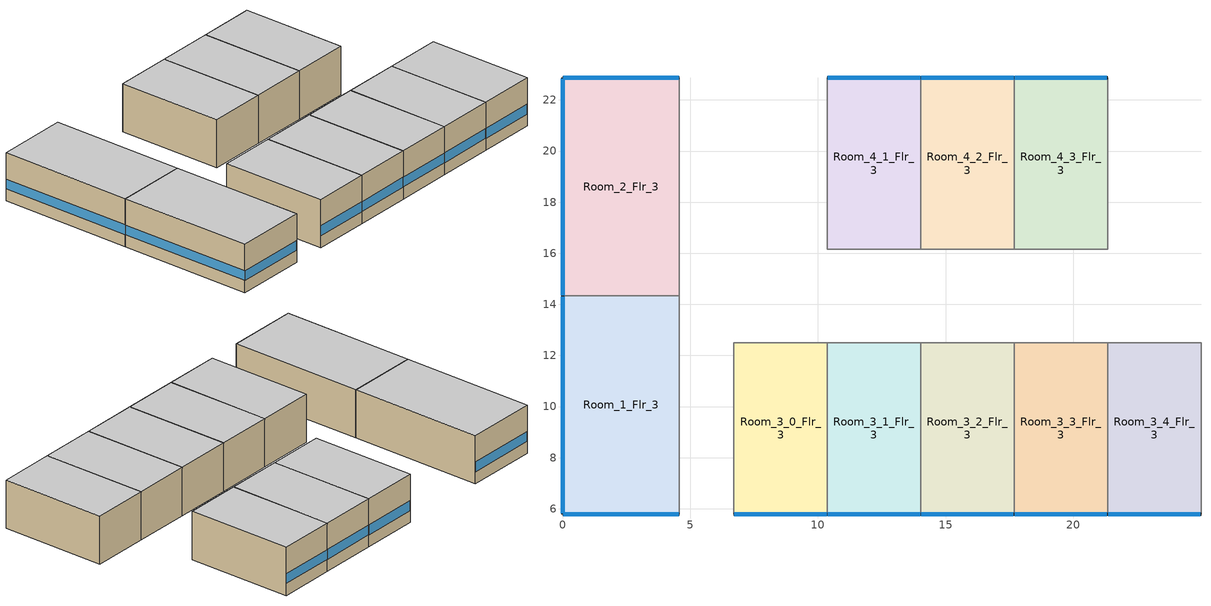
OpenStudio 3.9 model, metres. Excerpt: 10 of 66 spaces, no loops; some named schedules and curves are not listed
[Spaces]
Room_1_Flr_3
 floor adiabatic (BTAP-Int-Wall): 4.57,14.33 4.57,5.79 0,5.79 0,14.33 z7.01
 wall outside: 0,14.33 0,5.79 4.57,5.79 z7.01:10.06
 wall to Corridor_Flr_3: 4.57,5.79 4.57,14.33 z7.01:10.06
 wall to Room_2_Flr_3: 4.57,14.33 0,14.33 z7.01:10.06
 window (BTAP-Ext-FixedWindow:U=0.144 SHGC=0.600): 0.03,5.79 4.55,5.79 z7.77:8.39; 0,14.3 0,5.82 z7.77:8.38
 ceiling adiabatic (BTAP-Int-Wall): 4.57,5.79 4.57,14.33 0,14.33 0,5.79 z10.06
Room_2_Flr_3
 floor adiabatic (BTAP-Int-Wall): 4.57,22.86 4.57,14.33 0,14.33 0,22.86 z7.01
 wall outside: 4.57,22.86 0,22.86 0,14.33 z7.01:10.06
 wall to Corridor_Flr_3: 4.57,14.33 4.57,22.86 z7.01:10.06
 window (BTAP-Ext-FixedWindow:U=0.144 SHGC=0.600): 4.55,22.86 0.03,22.86 z7.77:8.39; 0,22.83 0,14.35 z7.77:8.38
 ceiling adiabatic (BTAP-Int-Wall): 4.57,14.33 4.57,22.86 0,22.86 0,14.33 z10.06
Room_4_1_Flr_3
 floor adiabatic (BTAP-Int-Wall): 14.02,22.86 14.02,16.15 10.36,16.15 10.36,22.86 z7.01
 wall outside: 14.02,22.86 10.36,22.86 z7.01:10.06
 wall to Corridor_Flr_3: 10.36,22.86 10.36,16.15 14.02,16.15 z7.01:10.06
 wall to Room_4_2_Flr_3: 14.02,16.15 14.02,22.86 z7.01:10.06
 window (BTAP-Ext-FixedWindow:U=0.144 SHGC=0.600): 14,22.86 10.39,22.86 z7.77:8.39
 ceiling adiabatic (BTAP-Int-Wall): 14.02,16.15 14.02,22.86 10.36,22.86 10.36,16.15 z10.06
Room_3_0_Flr_3
 floor adiabatic (BTAP-Int-Wall): 10.36,12.5 10.36,5.79 6.71,5.79 6.71,12.5 z7.01
 wall outside: 6.71,5.79 10.36,5.79 z7.01:10.06
 wall to Corridor_Flr_3: 10.36,12.5 6.71,12.5 6.71,5.79 z7.01:10.06
 wall to Room_3_1_Flr_3: 10.36,5.79 10.36,12.5 z7.01:10.06
 window (BTAP-Ext-FixedWindow:U=0.144 SHGC=0.600): 6.73,5.79 10.34,5.79 z7.77:8.39
 ceiling adiabatic (BTAP-Int-Wall): 10.36,5.79 10.36,12.5 6.71,12.5 6.71,5.79 z10.06
Room_3_1_Flr_3
 floor adiabatic (BTAP-Int-Wall): 14.02,12.5 14.02,5.79 10.36,5.79 10.36,12.5 z7.01
 wall outside: 10.36,5.79 14.02,5.79 z7.01:10.06
 wall to Room_3_2_Flr_3: 14.02,5.79 14.02,12.5 z7.01:10.06
 wall to Corridor_Flr_3: 14.02,12.5 10.36,12.5 z7.01:10.06
 window (BTAP-Ext-FixedWindow:U=0.144 SHGC=0.600): 10.39,5.79 13.99,5.79 z7.77:8.39
 ceiling adiabatic (BTAP-Int-Wall): 14.02,5.79 14.02,12.5 10.36,12.5 10.36,5.79 z10.06
Room_3_2_Flr_3
 floor adiabatic (BTAP-Int-Wall): 17.68,12.5 17.68,5.79 14.02,5.79 14.02,12.5 z7.01
 wall outside: 14.02,5.79 17.68,5.79 z7.01:10.06
 wall to Corridor_Flr_3: 17.68,12.5 14.02,12.5 z7.01:10.06
 wall to Room_3_3_Flr_3: 17.68,5.79 17.68,12.5 z7.01:10.06
 window (BTAP-Ext-FixedWindow:U=0.144 SHGC=0.600): 14.05,5.79 17.65,5.79 z7.77:8.39
 ceiling adiabatic (BTAP-Int-Wall): 17.68,5.79 17.68,12.5 14.02,12.5 14.02,5.79 z10.06
Room_3_3_Flr_3
 floor adiabatic (BTAP-Int-Wall): 21.33,12.5 21.33,5.79 17.68,5.79 17.68,12.5 z7.01
 wall outside: 17.68,5.79 21.33,5.79 z7.01:10.06
 wall to Corridor_Flr_3: 21.33,12.5 17.68,12.5 z7.01:10.06
 wall to Room_3_4_Flr_3: 21.33,5.79 21.33,12.5 z7.01:10.06
 window (BTAP-Ext-FixedWindow:U=0.144 SHGC=0.600): 17.7,5.79 21.31,5.79 z7.77:8.39
 ceiling adiabatic (BTAP-Int-Wall): 21.33,5.79 21.33,12.5 17.68,12.5 17.68,5.79 z10.06
Room_3_4_Flr_3
 floor adiabatic (BTAP-Int-Wall): 24.99,12.5 24.99,5.79 21.33,5.79 21.33,12.5 z7.01
 wall outside: 21.33,5.79 24.99,5.79 z7.01:10.06
 wall to Room_3_5_Flr_3: 24.99,5.79 24.99,12.5 z7.01:10.06
 wall to Corridor_Flr_3: 24.99,12.5 21.33,12.5 z7.01:10.06
 window (BTAP-Ext-FixedWindow:U=0.144 SHGC=0.600): 21.36,5.79 24.97,5.79 z7.77:8.39
 ceiling adiabatic (BTAP-Int-Wall): 24.99,5.79 24.99,12.5 21.33,12.5 21.33,5.79 z10.06
Room_4_2_Flr_3
 floor adiabatic (BTAP-Int-Wall): 17.68,22.86 17.68,16.15 14.02,16.15 14.02,22.86 z7.01
 wall outside: 17.68,22.86 14.02,22.86 z7.01:10.06
 wall to Corridor_Flr_3: 14.02,16.15 17.68,16.15 z7.01:10.06
 wall to Room_4_3_Flr_3: 17.68,16.15 17.68,22.86 z7.01:10.06
 window (BTAP-Ext-FixedWindow:U=0.144 SHGC=0.600): 17.65,22.86 14.05,22.86 z7.77:8.39
 ceiling adiabatic (BTAP-Int-Wall): 17.68,16.15 17.68,22.86 14.02,22.86 14.02,16.15 z10.06
Room_4_3_Flr_3
 floor adiabatic (BTAP-Int-Wall): 21.34,22.86 21.34,16.15 17.68,16.15 17.68,22.86 z7.01
 wall outside: 21.34,22.86 17.68,22.86 z7.01:10.06
 wall to Corridor_Flr_3: 17.68,16.15 21.34,16.15 z7.01:10.06
 wall to Room_4_4_Flr_3: 21.34,16.15 21.34,22.86 z7.01:10.06
 window (BTAP-Ext-FixedWindow:U=0.144 SHGC=0.600): 21.31,22.86 17.7,22.86 z7.77:8.39
 ceiling adiabatic (BTAP-Int-Wall): 21.34,16.15 21.34,22.86 17.68,22.86 17.68,16.15 z10.06
[Site]
Yellowknife AP_NT_CAN: Latitude {deg}=62.46; Longitude {deg}=-114.44; Time Zone {hr}=-7; Elevation {m}=205.7; Terrain=City
[Building]
LargeHotel: North Axis {deg}=0; Default Construction Set=BTAP-Mass at hdd = 8170.0; Standards Number of Stories=7; Standards Number of Above Ground Stories=6; Standards Template=NECB2020; Standards Building Type=LargeHotel
[Site:WaterMainsTemperature]
Calculation Method=Correlation; Annual Average Outdoor Air Temperature {C}=-3.65833; Maximum Difference In Monthly Average Outdoor Air Temperatures {deltaC}=41.5
[Site:GroundTemperature:BuildingSurface]
19.527, 19.502, 19.536, 19.598, 20.002, 21.64, 22.225, 22.375, 21.449, 20.121, 19.802, 19.633
[SizingPeriod:DesignDay] Barometric Pressure {Pa}=98878; Rain Indicator=No; Snow Indicator=No; Day of Month=21; Daylight Saving Time Indicator=No; Humidity Condition Type=Wetbulb; Dry-Bulb Temperature Range Modifier Type=DefaultMultipliers
Name | Maximum Dry-Bulb Temperature {C} | Daily Dry-Bulb Temperature Range {deltaC} | Wind Speed {m/s} | Wind Direction {deg} | Month | Day Type | Wetbulb or DewPoint at Maximum Dry-Bulb {C} | Solar Model Indicator | ASHRAE Clear Sky Optical Depth for Beam Irradiance | ASHRAE Clear Sky Optical Depth for Diffuse Irradiance | Sky Clearness
Yellowknife AP Ann Clg .4% Condns DB=>MWB | 25.6 | 8 | 4.1 | 160 | 7 | SummerDesignDay | 16.1 | ASHRAETau | 0.369 | 2.418
Yellowknife AP Ann Clg .4% Condns WB=>MDB | 22.9 | 8 | 4.1 | 160 | 7 | SummerDesignDay | 17.2 | ASHRAETau | 0.369 | 2.418
Yellowknife AP Ann Htg 99.6% Condns DB | -40 | 0 | 1.8 | 310 | 1 | WinterDesignDay | -40 | ASHRAEClearSky |  |  | 0
[ClimateZones]
Climate Zone Institution Name 1=ASHRAE; Climate Zone Document Name 1=ANSI/ASHRAE Standard 169; Climate Zone Document Year 1=2006; Climate Zone Value 1=8
[Site:GroundTemperature:Shallow]
-14.3, -20.7, -22.4, -20.9, -12.3, -2.6, 6.6, 13.2, 15.1, 12, 4.5, -4.9
[Site:GroundTemperature:Deep]
-4.7, -9.4, -12.3, -13.2, -11.5, -7.6, -2.8, 1.9, 5.1, 5.8, 4, 0.2
[Site:GroundTemperature:FCfactorMethod]
January Ground Temperature {C}=0.1; February Ground Temperature {C}=-14.7; March Ground Temperature {C}=-20.9; April Ground Temperature {C}=-23.8; May Ground Temperature {C}=-22.4; June Ground Temperature {C}=-18.3; July Ground Temperature {C}=-6.9; August Ground Temperature {C}=7.1; September Ground Temperature {C}=14.9; October Ground Temperature {C}=17.7; November Ground Temperature {C}=15.3; December Ground Temperature {C}=8
[Material:NoMass] Roughness=Smooth; Thermal Absorptance=0.9; Solar Absorptance=0.7
Name | Thermal Resistance {m2-K/W} | Visible Absorptance
Typical Carpet Pad; Typical Carpet Pad 1 | 0.21648 | 0.8
Typical Insulation 1 | 8.28655 | 0.7
Typical Insulation 2 | 5.78966 | 0.7
Typical Insulation 3 | 9.09089 | 0.7
Typical Carpet Pad 2 | 2.57255 | 0.8
Typical Carpet Pad 3; Typical Carpet Pad 4 | 4.69593 | 0.8
Typical Insulation 4 | 0.694427 | 0.7
Typical Insulation 5 | 0.694444 | 0.7
[Material]
Name | Roughness | Thickness {m} | Conductivity {W/m-K} | Density {kg/m3} | Specific Heat {J/kg-K} | Thermal Absorptance | Solar Absorptance | Visible Absorptance
G05 25mm wood | MediumSmooth | 0.0254 | 0.15 | 608 | 1630 | 0.9 | 0.5 | 0.5
100mm Normalweight concrete floor 1 | MediumSmooth | 0.1016 | 2.31 | 2322 | 832
G01 13mm gypsum board 1 | Smooth | 0.0127 | 0.16 | 800 | 1090 | 0.9 | 0.7 | 0.5
4 in. Normalweight Concrete Floor 1 | MediumRough | 0.1016 | 2.31 | 2322 | 832 | 0.9 | 0.7 | 0.7
1IN Stucco 1 | Smooth | 0.0253 | 0.6918 | 1858 | 837 | 0.9 | 0.7 | 0.92
8IN CONCRETE HW RefBldg 1 | Rough | 0.2032 | 1.311 | 2240 | 836.8 | 0.9 | 0.7 | 0.7
1/2IN Gypsum 1 | Smooth | 0.0127 | 0.16 | 784.9 | 830 | 0.9 | 0.4 | 0.4
Metal Roof Surface 1; F08 Metal surface 1 | Smooth | 0.0008 | 45.28 | 7824 | 500 | 0.9 | 0.7 | 0.7
6 in. Normalweight Concrete Floor 1; 6 in. Normalweight Concrete Floor 2; 6 in. Normalweight Concrete Floor 3 | MediumRough | 0.1524 | 2.31 | 2322 | 832 | 0.9 | 0.7 | 0.7
[Construction]
BTAP-Int-Partition; BTAP-Int-Door: G05 25mm wood
BTAP-Int-Floor: 100mm Normalweight concrete floor 1, Typical Carpet Pad
BTAP-Int-Wall: G01 13mm gypsum board 1, G01 13mm gypsum board 1
BTAP-Int-Ceiling: Typical Carpet Pad, 100mm Normalweight concrete floor 1
BTAP-Int-Window: SimpleGlazing
BTAP-Ext-Floor-Mass:U-0.117: Typical Insulation 1, 4 in. Normalweight Concrete Floor 1, Typical Carpet Pad 1
BTAP-Ext-Wall-Mass:U-0.165: 1IN Stucco 1, 8IN CONCRETE HW RefBldg 1, Typical Insulation 2, 1/2IN Gypsum 1
BTAP-Ext-Roof-Metal:U-0.11: Metal Roof Surface 1, Typical Insulation 3
BTAP-Grnd-Floor-Mass:U-0.379: 6 in. Normalweight Concrete Floor 1, Typical Carpet Pad 2
BTAP-Grnd-Wall-Mass:U-0.21: 6 in. Normalweight Concrete Floor 2, Typical Carpet Pad 3
BTAP-Grnd-Roof-Mass:U-0.21: 6 in. Normalweight Concrete Floor 3, Typical Carpet Pad 4
BTAP-Ext-FixedWindow:U=0.144 SHGC=0.600; BTAP-Ext-GlassDoors:U=0.144 SHGC=0.600: SimpleGlazing:U=0.144 SHGC=0.600
BTAP-Ext-Door:U-1.44: F08 Metal surface 1, Typical Insulation 4
BTAP-Ext-OverHeadDoor:U-1.44: Typical Insulation 5
BTAP-Ext-Skylights:U=0.201 SHGC=0.600; BTAP-Ext-DaylightDomes:U=0.201 SHGC=0.600; BTAP-Ext-DaylightDiffuser:U=0.201 SHGC=0.600: SimpleGlazing:U=0.201 SHGC=0.600
[DefaultConstructionSet]
BTAP-Mass at hdd = 8170.0: Default Exterior Surface Constructions=BTAP-Mass at hdd = 8170.0; Default Interior Surface Constructions=Default Surface Constructions 2; Default Ground Contact Surface Constructions=BTAP-Mass at hdd = 8170.0 1; Default Exterior SubSurface Constructions=BTAP-Mass at hdd = 8170.0; Default Interior SubSurface Constructions=Default Sub Surface Constructions 2; Interior Partition Construction=BTAP-Int-Partition
[DefaultSurfaceConstructions]
Name | Floor Construction | Wall Construction | Roof Ceiling Construction
Default Surface Constructions 2 | BTAP-Int-Floor | BTAP-Int-Wall | BTAP-Int-Ceiling
BTAP-Mass at hdd = 8170.0 | BTAP-Ext-Floor-Mass:U-0.117 | BTAP-Ext-Wall-Mass:U-0.165 | BTAP-Ext-Roof-Metal:U-0.11
BTAP-Mass at hdd = 8170.0 1 | BTAP-Grnd-Floor-Mass:U-0.379 | BTAP-Grnd-Wall-Mass:U-0.21 | BTAP-Grnd-Roof-Mass:U-0.21
[DefaultSubSurfaceConstructions]
Name | Fixed Window Construction | Operable Window Construction | Door Construction | Glass Door Construction | Overhead Door Construction | Skylight Construction | Tubular Daylight Dome Construction | Tubular Daylight Diffuser Construction
Default Sub Surface Constructions 2 | BTAP-Int-Window | BTAP-Int-Window | BTAP-Int-Door
BTAP-Mass at hdd = 8170.0 | BTAP-Ext-FixedWindow:U=0.144 SHGC=0.600 | BTAP-Ext-FixedWindow:U=0.144 SHGC=0.600 | BTAP-Ext-Door:U-1.44 | BTAP-Ext-GlassDoors:U=0.144 SHGC=0.600 | BTAP-Ext-OverHeadDoor:U-1.44 | BTAP-Ext-Skylights:U=0.201 SHGC=0.600 | BTAP-Ext-DaylightDomes:U=0.201 SHGC=0.600 | BTAP-Ext-DaylightDiffuser:U=0.201 SHGC=0.600
[WindowMaterial:SimpleGlazingSystem] Solar Heat Gain Coefficient=0.6; Visible Transmittance=0.21
Name | U-Factor {W/m2-K}
SimpleGlazing | 2.2
SimpleGlazing:U=0.144 SHGC=0.600 | 1.44
SimpleGlazing:U=0.201 SHGC=0.600 | 2.01
[Space] Space Type=Space Function Guest room; Building Story=Building Story 3; Volume {m3}=Autocalculate
Name | Thermal Zone | Part of Total Floor Area
Room_1_Flr_3 | DU_BT=Space Function_ST=Guest room_FL=Building Story 3_SCHF 12 | Yes
Room_4_1_Flr_3 | DU_BT=Space Function_ST=Guest room_FL=Building Story 3_SCHF 34 | Yes
Room_2_Flr_3 | DU_BT=Space Function_ST=Guest room_FL=Building Story 3_SCHF 3 | Yes
Room_3_0_Flr_3 | DU_BT=Space Function_ST=Guest room_FL=Building Story 3_SCHF 2 | Yes
Room_3_1_Flr_3 | DU_BT=Space Function_ST=Guest room_FL=Building Story 3_SCHF 28
Room_3_2_Flr_3 | DU_BT=Space Function_ST=Guest room_FL=Building Story 3_SCHF 9
Room_3_3_Flr_3 | DU_BT=Space Function_ST=Guest room_FL=Building Story 3_SCHF 36
Room_3_4_Flr_3 | DU_BT=Space Function_ST=Guest room_FL=Building Story 3_SCHF 10
Room_4_2_Flr_3 | DU_BT=Space Function_ST=Guest room_FL=Building Story 3_SCHF 21
Room_4_3_Flr_3 | DU_BT=Space Function_ST=Guest room_FL=Building Story 3_SCHF 22
[BuildingStory]
Building Story 3: Nominal Z Coordinate {m}=7.008
[SpaceType]
Space Function Guest room: Default Schedule Set=Space Function Guest room Schedule Set; Design Specification Outdoor Air Object=Space Function Guest room Ventilation; Standards Building Type=Space Function; Standards Space Type=Guest room
[People:Definition]
Space Function Guest room People Definition: Number of People Calculation Method=People/Area; People per Space Floor Area {person/m2}=0.0400145; Fraction Radiant=0.3
[People]
Space Function Guest room People: People Definition=Space Function Guest room People Definition; Space or SpaceType=Space Function Guest room; Work Efficiency Schedule=Work Efficiency Schedule; Clothing Insulation Schedule=Clothing Schedule; Air Velocity Schedule=Air Velocity Schedule; Multiplier=1
[Lights:Definition]
Space Function Guest room Lights Definition: Design Level Calculation Method=Watts/Area; Watts per Space Floor Area {W/m2}=4.4; Fraction Radiant=0.5; Fraction Visible=0.2
[Lights]
Space Function Guest room Lights: Lights Definition=Space Function Guest room Lights Definition; Space or SpaceType=Space Function Guest room; Fraction Replaceable=1
[DesignSpecification:OutdoorAir]
Space Function Guest room Ventilation: Outdoor Air Method=Sum; Outdoor Air Flow per Person {m3/s-person}=0.00634769; Outdoor Air Flow per Floor Area {m3/s-m2}=0.0003048
[DefaultScheduleSet]
Space Function Guest room Schedule Set: Number of People Schedule=NECB-F-Occupancy; People Activity Level Schedule=NECB-Activity; Lighting Schedule=NECB-F-Lighting; Electric Equipment Schedule=NECB-F-Electric-Equipment
[ThermostatSetpoint:DualSetpoint] Heating Setpoint Temperature Schedule=NECB-F-Thermostat Setpoint-Heating; Cooling Setpoint Temperature Schedule=NECB-F-Thermostat Setpoint-Cooling
Space Function Guest room Thermostat 114; Space Function Guest room Thermostat 115; Space Function Guest room Thermostat 122; Space Function Guest room Thermostat 123; Space Function Guest room Thermostat 125; Space Function Guest room Thermostat 136; Space Function Guest room Thermostat 137; Space Function Guest room Thermostat 143; Space Function Guest room Thermostat 151; Space Function Guest room Thermostat 153
[ElectricEquipment:Definition]
Space Function Guest room Elec Equip Definition: Design Level Calculation Method=Watts/Area; Watts per Space Floor Area {W/m2}=2.50091; Fraction Radiant=0.5
[ElectricEquipment]
Space Function Guest room Elec Equip: Electric Equipment Definition=Space Function Guest room Elec Equip Definition; Space or SpaceType=Space Function Guest room
[SpaceInfiltration:DesignFlowRate] Schedule=Always On Discrete; Design Flow Rate Calculation Method=Flow/ExteriorArea; Flow per Exterior Surface Area {m3/s-m2}=0.000295418; Constant Term Coefficient=0; Temperature Term Coefficient=0; Velocity Term Coefficient=0.224; Velocity Squared Term Coefficient=0
Name | Space or SpaceType
Room_1_Flr_3 Infiltration | Room_1_Flr_3
Room_2_Flr_3 Infiltration | Room_2_Flr_3
Room_3_0_Flr_3 Infiltration | Room_3_0_Flr_3
Room_3_1_Flr_3 Infiltration | Room_3_1_Flr_3
Room_3_2_Flr_3 Infiltration | Room_3_2_Flr_3
Room_3_3_Flr_3 Infiltration | Room_3_3_Flr_3
Room_3_4_Flr_3 Infiltration | Room_3_4_Flr_3
Room_4_1_Flr_3 Infiltration | Room_4_1_Flr_3
Room_4_2_Flr_3 Infiltration | Room_4_2_Flr_3
Room_4_3_Flr_3 Infiltration | Room_4_3_Flr_3
[ThermalZone] Multiplier=4; Use Ideal Air Loads=No
Name | Thermostat
DU_BT=Space Function_ST=Guest room_FL=Building Story 3_SCHF 2 | Space Function Guest room Thermostat 114
DU_BT=Space Function_ST=Guest room_FL=Building Story 3_SCHF 3 | Space Function Guest room Thermostat 115
DU_BT=Space Function_ST=Guest room_FL=Building Story 3_SCHF 9 | Space Function Guest room Thermostat 122
DU_BT=Space Function_ST=Guest room_FL=Building Story 3_SCHF 10 | Space Function Guest room Thermostat 123
DU_BT=Space Function_ST=Guest room_FL=Building Story 3_SCHF 12 | Space Function Guest room Thermostat 125
DU_BT=Space Function_ST=Guest room_FL=Building Story 3_SCHF 21 | Space Function Guest room Thermostat 136
DU_BT=Space Function_ST=Guest room_FL=Building Story 3_SCHF 22 | Space Function Guest room Thermostat 137
DU_BT=Space Function_ST=Guest room_FL=Building Story 3_SCHF 28 | Space Function Guest room Thermostat 143
DU_BT=Space Function_ST=Guest room_FL=Building Story 3_SCHF 34 | Space Function Guest room Thermostat 151
DU_BT=Space Function_ST=Guest room_FL=Building Story 3_SCHF 36 | Space Function Guest room Thermostat 153
[Foundation:Kiva]
Bldg Kiva Foundation: Wall Height Above Grade {m}=0; Wall Depth Below Slab {m}=0
[Foundation:Kiva:Settings]

[AvailabilityManager:NightCycle] Applicability Schedule=Always On Discrete; Control Type=CycleOnAny; Thermostat Tolerance {deltaC}=1; Cycling Run Time {s}=3600
Availability Manager Night Cycle 1; Availability Manager Night Cycle 2; Availability Manager Night Cycle 3; Availability Manager Night Cycle 4; Availability Manager Night Cycle 5; Availability Manager Night Cycle 6
[HeatExchanger:AirToAir:SensibleAndLatent] Availability Schedule=Always On Discrete; Nominal Supply Air Flow Rate {m3/s}=autosize; Sensible Effectiveness at 100% Heating Air Flow=0.5; Latent Effectiveness at 100% Heating Air Flow=0.5; Sensible Effectiveness at 100% Cooling Air Flow=0.5; Latent Effectiveness at 100% Cooling Air Flow=0.5; Supply Air Outlet Temperature Control=Yes; Heat Exchanger Type=Rotary; Frost Control Type=ExhaustOnly; Threshold Temperature {C}=-23.3; Initial Defrost Time Fraction=0.167; Rate of Defrost Time Fraction Increase {1/K}=1.44; Economizer Lockout=Yes
Name | Nominal Electric Power {W} | Sensible Effectiveness of Heating Air Flow Curve | Latent Effectiveness of Heating Air Flow Curve | Sensible Effectiveness of Cooling Air Flow Curve | Latent Effectiveness of Cooling Air Flow Curve
sys_1|doas|shr>none|sc>dx|sh>c-hw|ssf>cv|zh>b-hw|zc>ptac|srf>none| ERV | 1914.91 | sys_1|doas|shr>none|sc>dx|sh>c-hw|ssf>cv|zh>b-hw|zc>ptac|srf>none| ERV_SensHeatEff 1 | sys_1|doas|shr>none|sc>dx|sh>c-hw|ssf>cv|zh>b-hw|zc>ptac|srf>none| ERV_LatHeatEff 1 | sys_1|doas|shr>none|sc>dx|sh>c-hw|ssf>cv|zh>b-hw|zc>ptac|srf>none| ERV_SensCoolEff 1 | sys_1|doas|shr>none|sc>dx|sh>c-hw|ssf>cv|zh>b-hw|zc>ptac|srf>none| ERV_LatCoolEff 1
sys_3|mixed|shr>none|sc>dx|sh>c-e|ssf>cv|zh>b-hw|zc>none|srf>none| ERV | 1754.49 | sys_3|mixed|shr>none|sc>dx|sh>c-e|ssf>cv|zh>b-hw|zc>none|srf>none| ERV_SensHeatEff 1 | sys_3|mixed|shr>none|sc>dx|sh>c-e|ssf>cv|zh>b-hw|zc>none|srf>none| ERV_LatHeatEff 1 | sys_3|mixed|shr>none|sc>dx|sh>c-e|ssf>cv|zh>b-hw|zc>none|srf>none| ERV_SensCoolEff 1 | sys_3|mixed|shr>none|sc>dx|sh>c-e|ssf>cv|zh>b-hw|zc>none|srf>none| ERV_LatCoolEff 1
sys_3|mixed|shr>none|sc>dx|sh>c-e|ssf>cv|zh>b-hw|zc>none|srf>none| 1 ERV | 151.664 | sys_3|mixed|shr>none|sc>dx|sh>c-e|ssf>cv|zh>b-hw|zc>none|srf>none| 1 ERV_SensHeatEff 1 | sys_3|mixed|shr>none|sc>dx|sh>c-e|ssf>cv|zh>b-hw|zc>none|srf>none| 1 ERV_LatHeatEff 1 | sys_3|mixed|shr>none|sc>dx|sh>c-e|ssf>cv|zh>b-hw|zc>none|srf>none| 1 ERV_SensCoolEff 1 | sys_3|mixed|shr>none|sc>dx|sh>c-e|ssf>cv|zh>b-hw|zc>none|srf>none| 1 ERV_LatCoolEff 1
sys_4|mixed|shr>none|sc>dx|sh>c-e|ssf>cv|zh>b-hw|zc>none|srf>none| ERV | 579.062 | sys_4|mixed|shr>none|sc>dx|sh>c-e|ssf>cv|zh>b-hw|zc>none|srf>none| ERV_SensHeatEff 1 | sys_4|mixed|shr>none|sc>dx|sh>c-e|ssf>cv|zh>b-hw|zc>none|srf>none| ERV_LatHeatEff 1 | sys_4|mixed|shr>none|sc>dx|sh>c-e|ssf>cv|zh>b-hw|zc>none|srf>none| ERV_SensCoolEff 1 | sys_4|mixed|shr>none|sc>dx|sh>c-e|ssf>cv|zh>b-hw|zc>none|srf>none| ERV_LatCoolEff 1
sys_4|mixed|shr>none|sc>dx|sh>c-e|ssf>cv|zh>b-hw|zc>none|srf>none| 1 ERV | 516.69 | sys_4|mixed|shr>none|sc>dx|sh>c-e|ssf>cv|zh>b-hw|zc>none|srf>none| 1 ERV_SensHeatEff 1 | sys_4|mixed|shr>none|sc>dx|sh>c-e|ssf>cv|zh>b-hw|zc>none|srf>none| 1 ERV_LatHeatEff 1 | sys_4|mixed|shr>none|sc>dx|sh>c-e|ssf>cv|zh>b-hw|zc>none|srf>none| 1 ERV_SensCoolEff 1 | sys_4|mixed|shr>none|sc>dx|sh>c-e|ssf>cv|zh>b-hw|zc>none|srf>none| 1 ERV_LatCoolEff 1
sys_6|mixed|shr>none|sh>c-e|sc>c-chw|ssf>vv|zh>b-hw|zc>none|srf>vv| ERV | 1827.77 | sys_6|mixed|shr>none|sh>c-e|sc>c-chw|ssf>vv|zh>b-hw|zc>none|srf>vv| ERV_SensHeatEff 1 | sys_6|mixed|shr>none|sh>c-e|sc>c-chw|ssf>vv|zh>b-hw|zc>none|srf>vv| ERV_LatHeatEff 1 | sys_6|mixed|shr>none|sh>c-e|sc>c-chw|ssf>vv|zh>b-hw|zc>none|srf>vv| ERV_SensCoolEff 1 | sys_6|mixed|shr>none|sh>c-e|sc>c-chw|ssf>vv|zh>b-hw|zc>none|srf>vv| ERV_LatCoolEff 1
